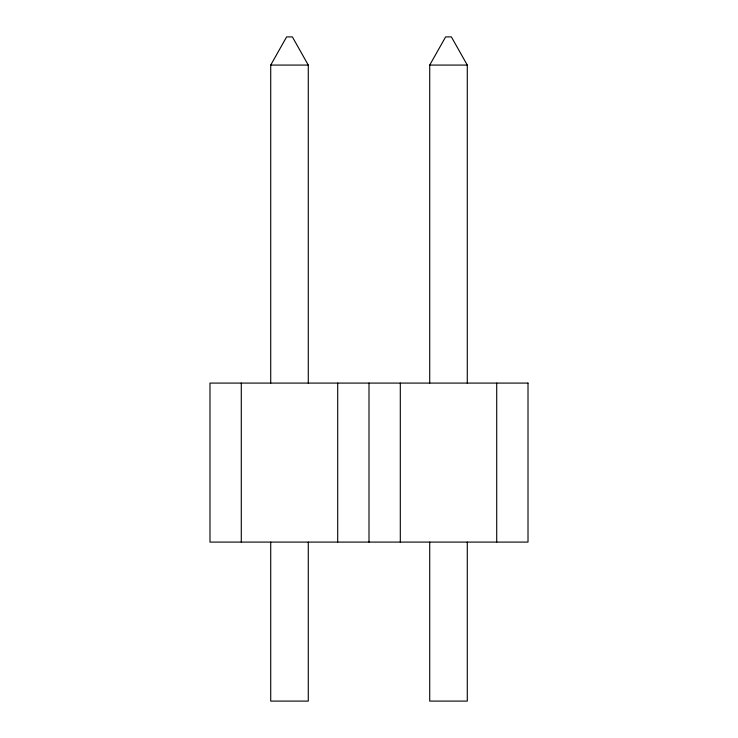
<?xml version="1.0" encoding="UTF-8"?>
<svg xmlns="http://www.w3.org/2000/svg" width="738" height="738" viewBox="0 0 738 738"><rect width="100%" height="100%" fill="white"/><g stroke="black" fill="none" stroke-linecap="round" stroke-linejoin="round"><path stroke-width="1.11" d="M270.717 383.087L270.717 65.073L286.621 36.9L292.377 36.9L308.281 65.073L308.281 383.087M429.719 383.087L429.719 65.073L445.623 36.9L451.379 36.9L467.283 65.073L467.283 383.087M270.717 65.073L308.281 65.073M429.719 65.073L467.283 65.073M496.711 383.087L496.711 542.089M467.283 542.089L467.283 701.1L429.719 701.1L429.719 542.089M400.3 383.087L400.3 542.089M369 383.087L369 542.089M337.7 383.087L337.7 542.089M308.281 542.089L308.281 701.1L270.717 701.1L270.717 542.089M241.289 383.087L241.289 542.089M528.011 383.087L209.989 383.087L209.989 542.089L528.011 542.089L528.011 383.087"/></g></svg>
